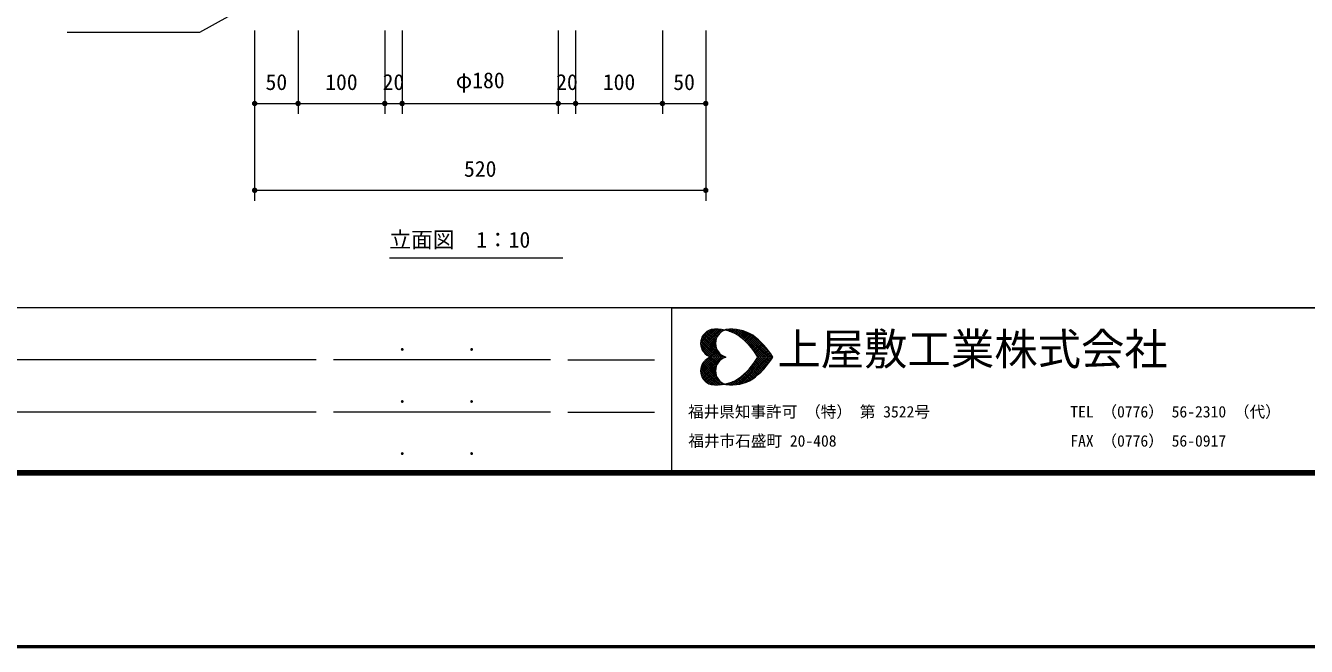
# Model space of a CAD drawing. Units: millimetres at full size, sheet at 1:10. Extents: x 0 to 4200, y 0 to 2970.
# Drawn here: x 745 to 2221, y 0 to 715 of the extents above; entities that cross this region are included whole.
import ezdxf
from ezdxf.enums import TextEntityAlignment as Align

# ---------------------------------------------------------------- set-up
doc = ezdxf.new("R2010")
doc.units = ezdxf.units.MM
doc.header["$LTSCALE"] = 10
for name, color, linetype, lineweight in [('D-STR-DIM', 7, 'Continuous', 13), ('D-STR-HTXT', 7, 'Continuous', 13), ('D-TTL', 7, 'Continuous', 13)]:
    doc.layers.add(name, color=color, linetype=linetype, lineweight=lineweight)
doc.styles.add('ＭＳ ゴシック', font='')
doc.styles.get('ＭＳ ゴシック').set_extended_font_data('MS Gothic')

# ---------------------------------------------------------------- blocks, each defined once
blk = doc.blocks.new('filled_dot')
at = {"color": 0, "linetype": 'Continuous', "lineweight": -2, "const_width": 1.25}
blk.add_lwpolyline([(-0.625, 0, 1), (0.625, 0, 1)], format="xyb", close=True, dxfattribs=at)

msp = doc.modelspace()

# ---------------------------------------------------------------- linework, layer by layer
at = {"layer": 'D-STR-DIM'}
for p, q in [((1008.64, 709.46), (1008.64, 513.46)), ((1008.64, 709.46), (1008.64, 613.46)), ((1058.64, 709.46), (1058.64, 613.46)), ((1058.64, 709.46), (1058.64, 613.46)), ((1158.64, 709.46), (1158.64, 613.46)), ((1158.64, 709.46), (1158.64, 613.46)), ((1178.64, 709.46), (1178.64, 613.46)), ((1178.64, 709.46), (1178.64, 613.46)), ((1358.64, 709.46), (1358.64, 613.46)), ((1358.64, 709.46), (1358.64, 613.46)), ((1378.64, 709.46), (1378.64, 613.46)), ((1378.64, 709.46), (1378.64, 613.46)), ((1478.64, 709.46), (1478.64, 613.46)), ((1478.64, 709.46), (1478.64, 613.46)), ((1528.64, 709.46), (1528.64, 513.46)), ((1528.64, 709.46), (1528.64, 613.46)), ((1008.64, 625.46), (1058.64, 625.46)), ((1058.64, 625.46), (1158.64, 625.46)), ((1158.64, 625.46), (1178.64, 625.46)), ((1178.64, 625.46), (1358.64, 625.46)), ((1358.64, 625.46), (1378.64, 625.46)), ((1378.64, 625.46), (1478.64, 625.46)), ((1478.64, 625.46), (1528.64, 625.46)), ((1008.64, 525.46), (1528.64, 525.46))]:
    msp.add_line(p, q, dxfattribs=at)
at = {"layer": 'D-STR-HTXT'}
msp.add_line((1163.92, 447.66), (1363.92, 447.66), dxfattribs=at)
msp.add_lwpolyline([(1031.73, 755.58), (945, 707.36), (920, 707.36), (792.34, 707.36)], dxfattribs=at)
at = {"layer": 'D-TTL'}
for p, q in [((1522.7, 349.17), (1538.74, 365.21)), ((1522.91, 346.88), (1541.24, 365.21)), ((1522.91, 351.67), (1536.24, 365)), ((1523.32, 345), (1543.53, 365.21)), ((1523.74, 343.13), (1545.61, 365)), ((1523.95, 355), (1532.91, 364.17)), ((1523.95, 355.21), (1545.82, 333.34)), ((1524.57, 341.67), (1547.91, 364.79)), ((1524.78, 356.67), (1548.11, 333.34)), ((1525.41, 358.34), (1541.03, 342.92)), ((1525.41, 340), (1541.45, 356.05)), ((1526.66, 359.59), (1539.99, 346.25)), ((1527.7, 360.84), (1539.78, 348.75)), ((1528.95, 361.88), (1539.78, 351.05)), ((1530.41, 362.71), (1540.2, 352.92)), ((1531.86, 363.75), (1540.82, 354.8)), ((1533.53, 364.38), (1541.45, 356.46)), ((1535.41, 365), (1542.28, 357.92)), ((1537.49, 365.21), (1543.32, 359.17)), ((1539.78, 365.21), (1544.36, 360.63)), ((1542.07, 365.21), (1545.61, 361.67)), ((1544.57, 365.21), (1547.07, 362.71)), ((1547.07, 365), (1548.53, 363.54)), ((1549.15, 363.75), (1549.78, 364.59)), ((1549.99, 364.38), (1550.2, 364.38)), ((1551.65, 364.17), (1552.7, 365)), ((1551.86, 365), (1552.9, 363.75)), ((1553.53, 363.54), (1555.2, 365.21)), ((1554.15, 365), (1556.45, 362.71)), ((1555.4, 363.13), (1557.7, 365.21)), ((1556.45, 365), (1559.99, 361.46)), ((1557.28, 362.5), (1559.99, 365.21)), ((1558.74, 365.21), (1564.78, 358.96)), ((1558.95, 361.88), (1562.28, 365.21)), ((1560.61, 361.04), (1564.36, 364.79)), ((1561.03, 365), (1592.9, 333.34)), ((1562.07, 360.21), (1566.24, 364.59)), ((1563.53, 365), (1595.2, 333.34)), ((1563.74, 359.59), (1568.32, 364.17)), ((1565.2, 358.55), (1570.2, 363.75)), ((1566.24, 364.59), (1597.49, 333.34)), ((1566.45, 357.71), (1572.07, 363.13)), ((1567.9, 356.67), (1573.95, 362.71)), ((1569.15, 364.17), (1599.99, 333.34)), ((1569.15, 355.63), (1575.61, 361.88)), ((1570.61, 354.59), (1577.28, 361.25)), ((1571.86, 353.55), (1578.74, 360.63)), ((1572.49, 363.13), (1602.28, 333.34)), ((1573.11, 352.5), (1580.4, 359.79)), ((1574.15, 351.25), (1581.86, 358.96)), ((1575.4, 350.21), (1583.32, 357.92)), ((1576.03, 361.88), (1604.57, 333.34)), ((1576.65, 348.96), (1584.57, 357.09)), ((1577.7, 347.71), (1586.03, 356.05)), ((1578.95, 346.46), (1587.28, 354.8)), ((1580.61, 359.59), (1603.53, 336.88)), ((1522.7, 349.38), (1538.74, 333.34)), ((1522.91, 351.46), (1541.24, 333.34)), ((1522.91, 346.67), (1536.45, 333.34)), ((1523.32, 353.34), (1543.53, 333.34)), ((1523.74, 343.75), (1533.53, 333.75)), ((1526.45, 338.75), (1540.2, 352.5)), ((1527.49, 337.5), (1539.78, 349.8)), ((1528.74, 336.46), (1539.78, 347.5)), ((1530.2, 335.42), (1540.41, 345.63)), ((1531.66, 334.59), (1540.82, 343.75)), ((1533.32, 333.75), (1541.45, 342.09)), ((1534.99, 333.34), (1542.28, 340.42)), ((1579.99, 345.21), (1588.53, 353.75)), ((1581.03, 343.96), (1589.78, 352.71)), ((1582.07, 342.71), (1591.03, 351.67)), ((1583.11, 341.46), (1592.28, 350.42)), ((1584.15, 340), (1593.53, 349.17)), ((1585.2, 338.75), (1594.57, 348.13)), ((1586.03, 337.3), (1595.61, 346.88)), ((1587.07, 335.84), (1596.86, 345.63)), ((1587.9, 334.38), (1597.9, 344.38)), ((1589.15, 333.34), (1598.95, 343.13)), ((1590.2, 352.5), (1595.82, 346.67)), ((1591.45, 333.34), (1599.99, 341.67)), ((1593.95, 333.34), (1601.03, 340.42)), ((1079.61, 330), (230, 330)), ((1349.61, 330), (1099.61, 330)), ((1369.61, 330), (1469.61, 330)), ((1522.7, 317.09), (1538.74, 333.13)), ((1522.91, 315), (1541.24, 333.13)), ((1522.91, 319.8), (1536.45, 333.13)), ((1523.32, 313.13), (1543.53, 333.13)), ((1523.74, 322.71), (1533.53, 332.71)), ((1523.95, 311.25), (1545.82, 333.13)), ((1524.57, 324.8), (1547.91, 301.67)), ((1524.78, 309.8), (1548.11, 333.13)), ((1525.41, 326.46), (1541.45, 310.42)), ((1526.45, 327.71), (1540.2, 313.96)), ((1527.49, 328.96), (1539.78, 316.67)), ((1528.74, 330), (1539.78, 318.96)), ((1530.2, 331.05), (1540.41, 320.84)), ((1531.66, 331.88), (1540.82, 322.71)), ((1533.32, 332.71), (1541.45, 324.38)), ((1534.99, 333.13), (1542.28, 326.05)), ((1537.49, 333.34), (1543.32, 339.17)), ((1537.49, 333.13), (1543.32, 327.3)), ((1539.78, 333.34), (1544.36, 337.92)), ((1539.78, 333.13), (1544.36, 328.55)), ((1542.07, 333.34), (1545.41, 336.67)), ((1542.07, 333.13), (1545.41, 329.8)), ((1544.36, 333.34), (1546.86, 335.63)), ((1544.36, 333.13), (1546.86, 330.84)), ((1546.86, 333.34), (1548.32, 334.8)), ((1546.86, 333.13), (1548.32, 331.67)), ((1549.15, 333.34), (1549.99, 333.96)), ((1549.15, 333.13), (1549.99, 332.5)), ((1549.78, 333.96), (1550.61, 333.34)), ((1549.78, 332.5), (1550.61, 333.13)), ((1551.45, 333.34), (1551.65, 333.34)), ((1551.45, 333.13), (1551.65, 333.13)), ((1561.03, 301.46), (1592.9, 333.13)), ((1563.53, 301.46), (1595.2, 333.13)), ((1566.24, 301.88), (1597.49, 333.13)), ((1569.15, 302.3), (1599.99, 333.13)), ((1572.49, 303.34), (1602.28, 333.13)), ((1576.03, 304.59), (1604.57, 333.13)), ((1580.61, 306.88), (1603.53, 329.59)), ((1583.11, 325), (1592.28, 316.05)), ((1584.15, 326.46), (1593.53, 317.3)), ((1585.2, 338.55), (1590.4, 333.34)), ((1585.2, 327.92), (1590.4, 333.13)), ((1585.2, 327.71), (1594.57, 318.34)), ((1586.03, 329.17), (1595.61, 319.59)), ((1587.07, 330.63), (1596.86, 320.84)), ((1587.9, 332.09), (1597.9, 322.09)), ((1589.15, 333.13), (1598.95, 323.34)), ((1591.45, 333.13), (1599.99, 324.8)), ((1593.95, 333.13), (1601.03, 326.05)), ((1596.24, 333.34), (1602.07, 338.96)), ((1596.24, 333.13), (1602.07, 327.5)), ((1598.53, 333.34), (1602.9, 337.71)), ((1598.53, 333.13), (1602.9, 328.75)), ((1600.82, 333.34), (1603.95, 336.25)), ((1600.82, 333.13), (1603.95, 330.21)), ((1603.32, 333.34), (1604.78, 334.8)), ((1603.32, 333.13), (1604.78, 331.67)), ((1605.61, 333.34), (1605.82, 333.34)), ((1605.61, 333.13), (1605.82, 333.13)), ((1522.7, 317.3), (1538.74, 301.25)), ((1522.91, 319.59), (1541.24, 301.25)), ((1522.91, 314.8), (1536.24, 301.46)), ((1523.32, 321.46), (1543.53, 301.25)), ((1523.74, 323.34), (1545.61, 301.46)), ((1523.95, 311.46), (1532.91, 302.3)), ((1525.41, 308.13), (1541.03, 323.55)), ((1526.66, 306.88), (1539.99, 320.21)), ((1527.7, 305.63), (1539.78, 317.71)), ((1528.95, 304.59), (1539.78, 315.42)), ((1530.41, 303.75), (1540.2, 313.55)), ((1531.86, 302.71), (1540.82, 311.67)), ((1569.15, 310.84), (1575.61, 304.59)), ((1570.61, 311.88), (1577.28, 305.21)), ((1571.86, 312.92), (1578.74, 305.84)), ((1573.11, 313.96), (1580.4, 306.67)), ((1574.15, 315.21), (1581.86, 307.5)), ((1575.4, 316.25), (1583.32, 308.55)), ((1576.65, 317.5), (1584.57, 309.38)), ((1577.7, 318.75), (1586.03, 310.42)), ((1578.95, 320), (1587.28, 311.67)), ((1579.99, 321.25), (1588.53, 312.71)), ((1581.03, 322.5), (1589.78, 313.75)), ((1582.07, 323.75), (1591.03, 314.8)), ((1590.2, 313.96), (1595.82, 319.8)), ((1533.53, 302.09), (1541.45, 310)), ((1535.41, 301.46), (1542.28, 308.55)), ((1537.49, 301.25), (1543.32, 307.3)), ((1539.78, 301.25), (1544.36, 305.84)), ((1542.07, 301.25), (1545.61, 304.8)), ((1544.57, 301.25), (1547.07, 303.75)), ((1547.07, 301.46), (1548.53, 302.92)), ((1549.15, 302.71), (1549.78, 301.88)), ((1549.99, 302.09), (1550.2, 302.09)), ((1551.65, 302.3), (1552.7, 301.46)), ((1551.86, 301.46), (1552.9, 302.71)), ((1553.53, 302.92), (1555.2, 301.25)), ((1554.15, 301.46), (1556.45, 303.75)), ((1555.4, 303.34), (1557.7, 301.25)), ((1556.45, 301.46), (1559.99, 305)), ((1557.28, 303.96), (1559.99, 301.25)), ((1558.74, 301.25), (1564.78, 307.5)), ((1558.95, 304.59), (1562.28, 301.25)), ((1560.61, 305.42), (1564.36, 301.67)), ((1562.07, 306.25), (1566.24, 301.88)), ((1563.74, 306.88), (1568.32, 302.3)), ((1565.2, 307.92), (1570.2, 302.71)), ((1566.45, 308.75), (1572.07, 303.34)), ((1567.9, 309.8), (1573.95, 303.75)), ((1079.61, 270), (230, 270)), ((1349.61, 270), (1099.61, 270)), ((1369.61, 270), (1469.61, 270))]:
    msp.add_line(p, q, dxfattribs=at)
at = {"layer": 'D-TTL', "color": 2, "lineweight": 140}
msp.add_line((200, 200), (4000, 200), dxfattribs=at)
at = {"layer": 'D-TTL', "color": 2, "lineweight": 50}
msp.add_lwpolyline([(0, 0), (4200, 0), (4200, 2970), (0, 2970)], close=True, dxfattribs=at)
at = {"layer": 'D-TTL', "color": 2}
msp.add_lwpolyline([(200, 200), (4000, 200), (4000, 390), (200, 390)], close=True, dxfattribs=at)
at = {"layer": 'D-TTL'}
msp.add_lwpolyline([(1489.61, 390), (2289.61, 390), (2289.61, 200), (1489.61, 200)], close=True, dxfattribs=at)
for centre, radius, start, end in [((1539.11, 349.13), 16.39, 105.2024, 254.7976), ((1541.19, 318.39), 46.99, 58.71735, 97.79751), ((1556.23, 349.13), 16.39, 105.2024, 254.7976), ((1558.3, 318.39), 46.99, 58.71735, 97.79751), ((1517, 290.7), 83.45, 30.69974, 54.3922), ((1534.11, 290.7), 83.45, 30.69974, 54.3922), ((1539.11, 317.49), 16.39, 105.2024, 254.7976), ((1556.23, 317.49), 16.39, 105.2024, 254.7976), ((1517, 375.91), 83.45, 305.6078, 329.30026), ((1534.11, 375.91), 83.45, 305.6078, 329.30026), ((1541.19, 348.22), 46.99, 262.20249, 301.28265), ((1558.3, 348.22), 46.99, 262.20249, 301.28265)]:
    msp.add_arc(centre, radius, start, end, dxfattribs=at)

# ---------------------------------------------------------------- block references
at = {"layer": 'D-STR-DIM', "xscale": 2.5, "yscale": 2.5}
for p in [(1008.64, 625.46), (1058.64, 625.46), (1158.64, 625.46), (1178.64, 625.46), (1358.64, 625.46), (1378.64, 625.46), (1478.64, 625.46), (1008.64, 525.46)]:
    msp.add_blockref('filled_dot', p, dxfattribs=at)
at = {"layer": 'D-STR-DIM', "xscale": 2.5, "yscale": 2.5, "rotation": 180}
for p in [(1058.64, 625.46), (1158.64, 625.46), (1178.64, 625.46), (1358.64, 625.46), (1378.64, 625.46), (1478.64, 625.46), (1528.64, 625.46), (1528.64, 525.46)]:
    msp.add_blockref('filled_dot', p, dxfattribs=at)

# ---------------------------------------------------------------- texts
at = {"layer": 'D-STR-DIM', "style": 'ＭＳ ゴシック'}
for s, p in [('50', (1033.64, 659.33)), ('100', (1108.64, 659.33)), ('20', (1168.64, 659.33)), ('φ180', (1268.64, 661.37)), ('20', (1368.64, 659.33)), ('100', (1428.64, 659.33)), ('50', (1503.64, 659.33)), ('520', (1268.64, 559.33))]:
    msp.add_text(s, height=18.33, dxfattribs=at).set_placement(p, align=Align.TOP_CENTER)
at = {"layer": 'D-STR-HTXT', "style": 'ＭＳ ゴシック'}
msp.add_text('立面図\u30001：10', height=18.33, dxfattribs=at).set_placement((1163.92, 477.66), align=Align.TOP_LEFT)
at = {"layer": 'D-TTL', "style": 'ＭＳ ゴシック'}
for s, height, p in [('上屋敷工業株式会社', 36.66, (1611.13, 313.19)), ('.', 18.33, (1172.5, 335.2)), ('.', 18.33, (1252.5, 335.2)), ('.', 18.33, (1172.5, 275.2)), ('.', 18.33, (1252.5, 275.2)), ('福井県知事許可 （特） 第 3522号', 13.2, (1508.15, 259.77)), ('TEL （0776） 56-2310 （代）', 13.2, (1948.8, 259.77)), ('福井市石盛町 20-408', 13.2, (1508.51, 226.19)), ('FAX （0776） 56-0917', 13.2, (1948.8, 226.19)), ('.', 18.33, (1172.5, 215.2)), ('.', 18.33, (1252.5, 215.2))]:
    msp.add_text(s, height=height, dxfattribs=at).set_placement(p, align=Align.BOTTOM_LEFT)

doc.saveas('drawing.dxf')
